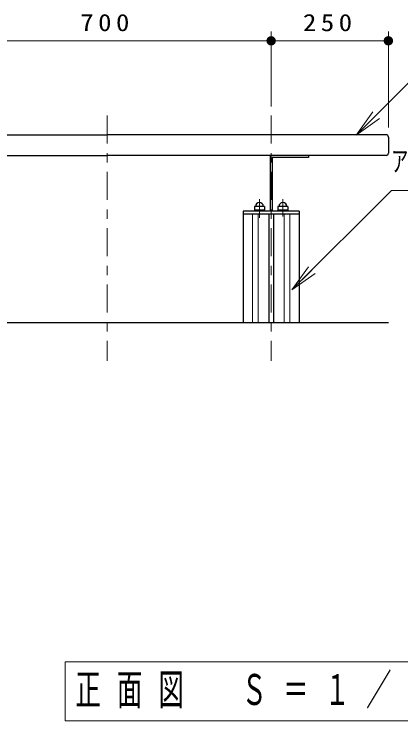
# Model space of a CAD drawing. Units: millimetres on the paper, scale 1:20. Extents: x -365 to 10, y -38 to 257.
# Drawn here: x -279.2 to -238, y 68.9 to 144.2 of the extents above; entities that cross this region are included whole.
import ezdxf

# ---------------------------------------------------------------- set-up
doc = ezdxf.new("R2010")
doc.units = ezdxf.units.MM
doc.linetypes.add('USER2', pattern=[6, 3, -1, 1, -1])
doc.layers.add('LY_1', color=7, linetype='Continuous', lineweight=25)
doc.styles.add('ＭＳ ゴシック', font='')
doc.styles.get('ＭＳ ゴシック').set_extended_font_data('MS Gothic')

# ---------------------------------------------------------------- blocks, each defined once
blk = doc.blocks.new('filled_dot')
at = {"color": 0, "linetype": 'Continuous', "lineweight": -2, "const_width": 1.25}
blk.add_lwpolyline([(-0.625, 0, 1), (0.625, 0, 1)], format="xyb", close=True, dxfattribs=at)

msp = doc.modelspace()

# ---------------------------------------------------------------- linework, layer by layer
at = {"layer": 'LY_1', "lineweight": 13}
for p, q in [((-251.836, 134.353), (-251.836, 142.353)), ((-239.336, 132.103), (-239.336, 142.353)), ((-286.836, 141.353), (-251.836, 141.353)), ((-251.836, 141.353), (-239.336, 141.353)), ((-242.751, 131.318), (-240.984, 133.792)), ((-242.751, 131.318), (-240.63, 133.439)), ((-240.276, 133.085), (-242.751, 131.318)), ((-253.836, 122.903), (-253.836, 111.353)), ((-253.221, 122.903), (-253.221, 111.353)), ((-250.451, 122.903), (-250.451, 111.353)), ((-249.836, 122.903), (-249.836, 111.353)), ((-249.617, 114.814), (-247.849, 117.289)), ((-249.617, 114.814), (-247.495, 116.935)), ((-247.142, 116.582), (-249.617, 114.814)), ((-227.313, 75.217), (-273.813, 75.217)), ((-273.813, 75.217), (-273.813, 68.917)), ((-273.813, 68.917), (-227.313, 68.917))]:
    msp.add_line(p, q, dxfattribs=at)
at = {"layer": 'LY_1', "linetype": 'USER2', "lineweight": 13}
for p, q in [((-269.336, 133.403), (-269.336, 107.278)), ((-251.836, 133.403), (-251.836, 107.278)), ((-253.086, 124.479), (-253.086, 122.501)), ((-250.586, 124.479), (-250.586, 122.64))]:
    msp.add_line(p, q, dxfattribs=at)
at = {"layer": 'LY_1'}
for p, q in [((-299.086, 131.353), (-269.336, 131.353)), ((-239.586, 131.353), (-269.336, 131.353)), ((-239.336, 131.103), (-239.336, 129.403)), ((-299.086, 129.153), (-269.336, 129.153)), ((-239.586, 129.153), (-269.336, 129.153)), ((-251.949, 128.928), (-251.949, 123.203)), ((-251.724, 128.928), (-251.724, 123.203)), ((-247.836, 128.928), (-251.724, 128.928)), ((-247.836, 129.153), (-247.836, 128.928)), ((-253.611, 123.703), (-253.611, 123.203)), ((-252.561, 123.703), (-253.611, 123.703)), ((-252.561, 123.703), (-252.561, 123.203)), ((-250.061, 123.703), (-251.111, 123.703)), ((-251.111, 123.703), (-251.111, 123.203)), ((-250.061, 123.703), (-250.061, 123.203)), ((-248.836, 123.203), (-254.836, 123.203)), ((-254.836, 123.203), (-254.836, 111.353)), ((-248.836, 122.903), (-254.836, 122.903)), ((-252.561, 123.303), (-253.611, 123.303)), ((-252.086, 122.903), (-252.086, 111.353)), ((-251.586, 122.903), (-251.586, 111.353)), ((-250.061, 123.303), (-251.111, 123.303)), ((-248.836, 123.203), (-248.836, 111.353)), ((-283.836, 111.353), (-239.336, 111.353))]:
    msp.add_line(p, q, dxfattribs=at)
at = {"layer": 'LY_1', "lineweight": 13}
for points in [[(-242.751, 131.318), (-236.864, 137.205), (-200.595, 137.205)], [(-249.617, 114.814), (-239.01, 125.421), (-214.602, 125.421)]]:
    msp.add_lwpolyline(points, dxfattribs=at)
at = {"layer": 'LY_1'}
for centre, radius, start, end in [((-239.586, 131.103), 0.25, 0, 89.99998), ((-251.724, 128.928), 0.225, 90, 180), ((-239.586, 129.403), 0.25, 270, 0.00001), ((-253.086, 123.703), 0.425, 360, 180), ((-250.586, 123.703), 0.425, 360, 180)]:
    msp.add_arc(centre, radius, start, end, dxfattribs=at)

# ---------------------------------------------------------------- block references
at = {"layer": 'LY_1', "lineweight": 13, "xscale": 0.4, "yscale": 0.4, "rotation": 180}
for p in [(-251.836, 141.353), (-239.336, 141.353)]:
    msp.add_blockref('filled_dot', p, dxfattribs=at)

# ---------------------------------------------------------------- texts
at = {"layer": 'LY_1', "style": 'ＭＳ ゴシック'}
for s, insert, char_height, attachment_point in [('\\T1.33;\\W1.15;700', (-269.336, 142.353), 1.833, 8), ('\\T1.33;\\W1.15;250', (-245.586, 142.353), 1.833, 8), ('\\T1.64;\\W0.6;アルミ押出化粧材', (-239.019, 128.421), 2.199, 4), ('\\T1.64;\\W0.6;正面図\u3000Ｓ＝１／２０', (-250.563, 72.067), 3.299, 5)]:
    msp.add_mtext(s, dxfattribs=dict(at, insert=insert, char_height=char_height, attachment_point=attachment_point))

doc.saveas('drawing.dxf')
